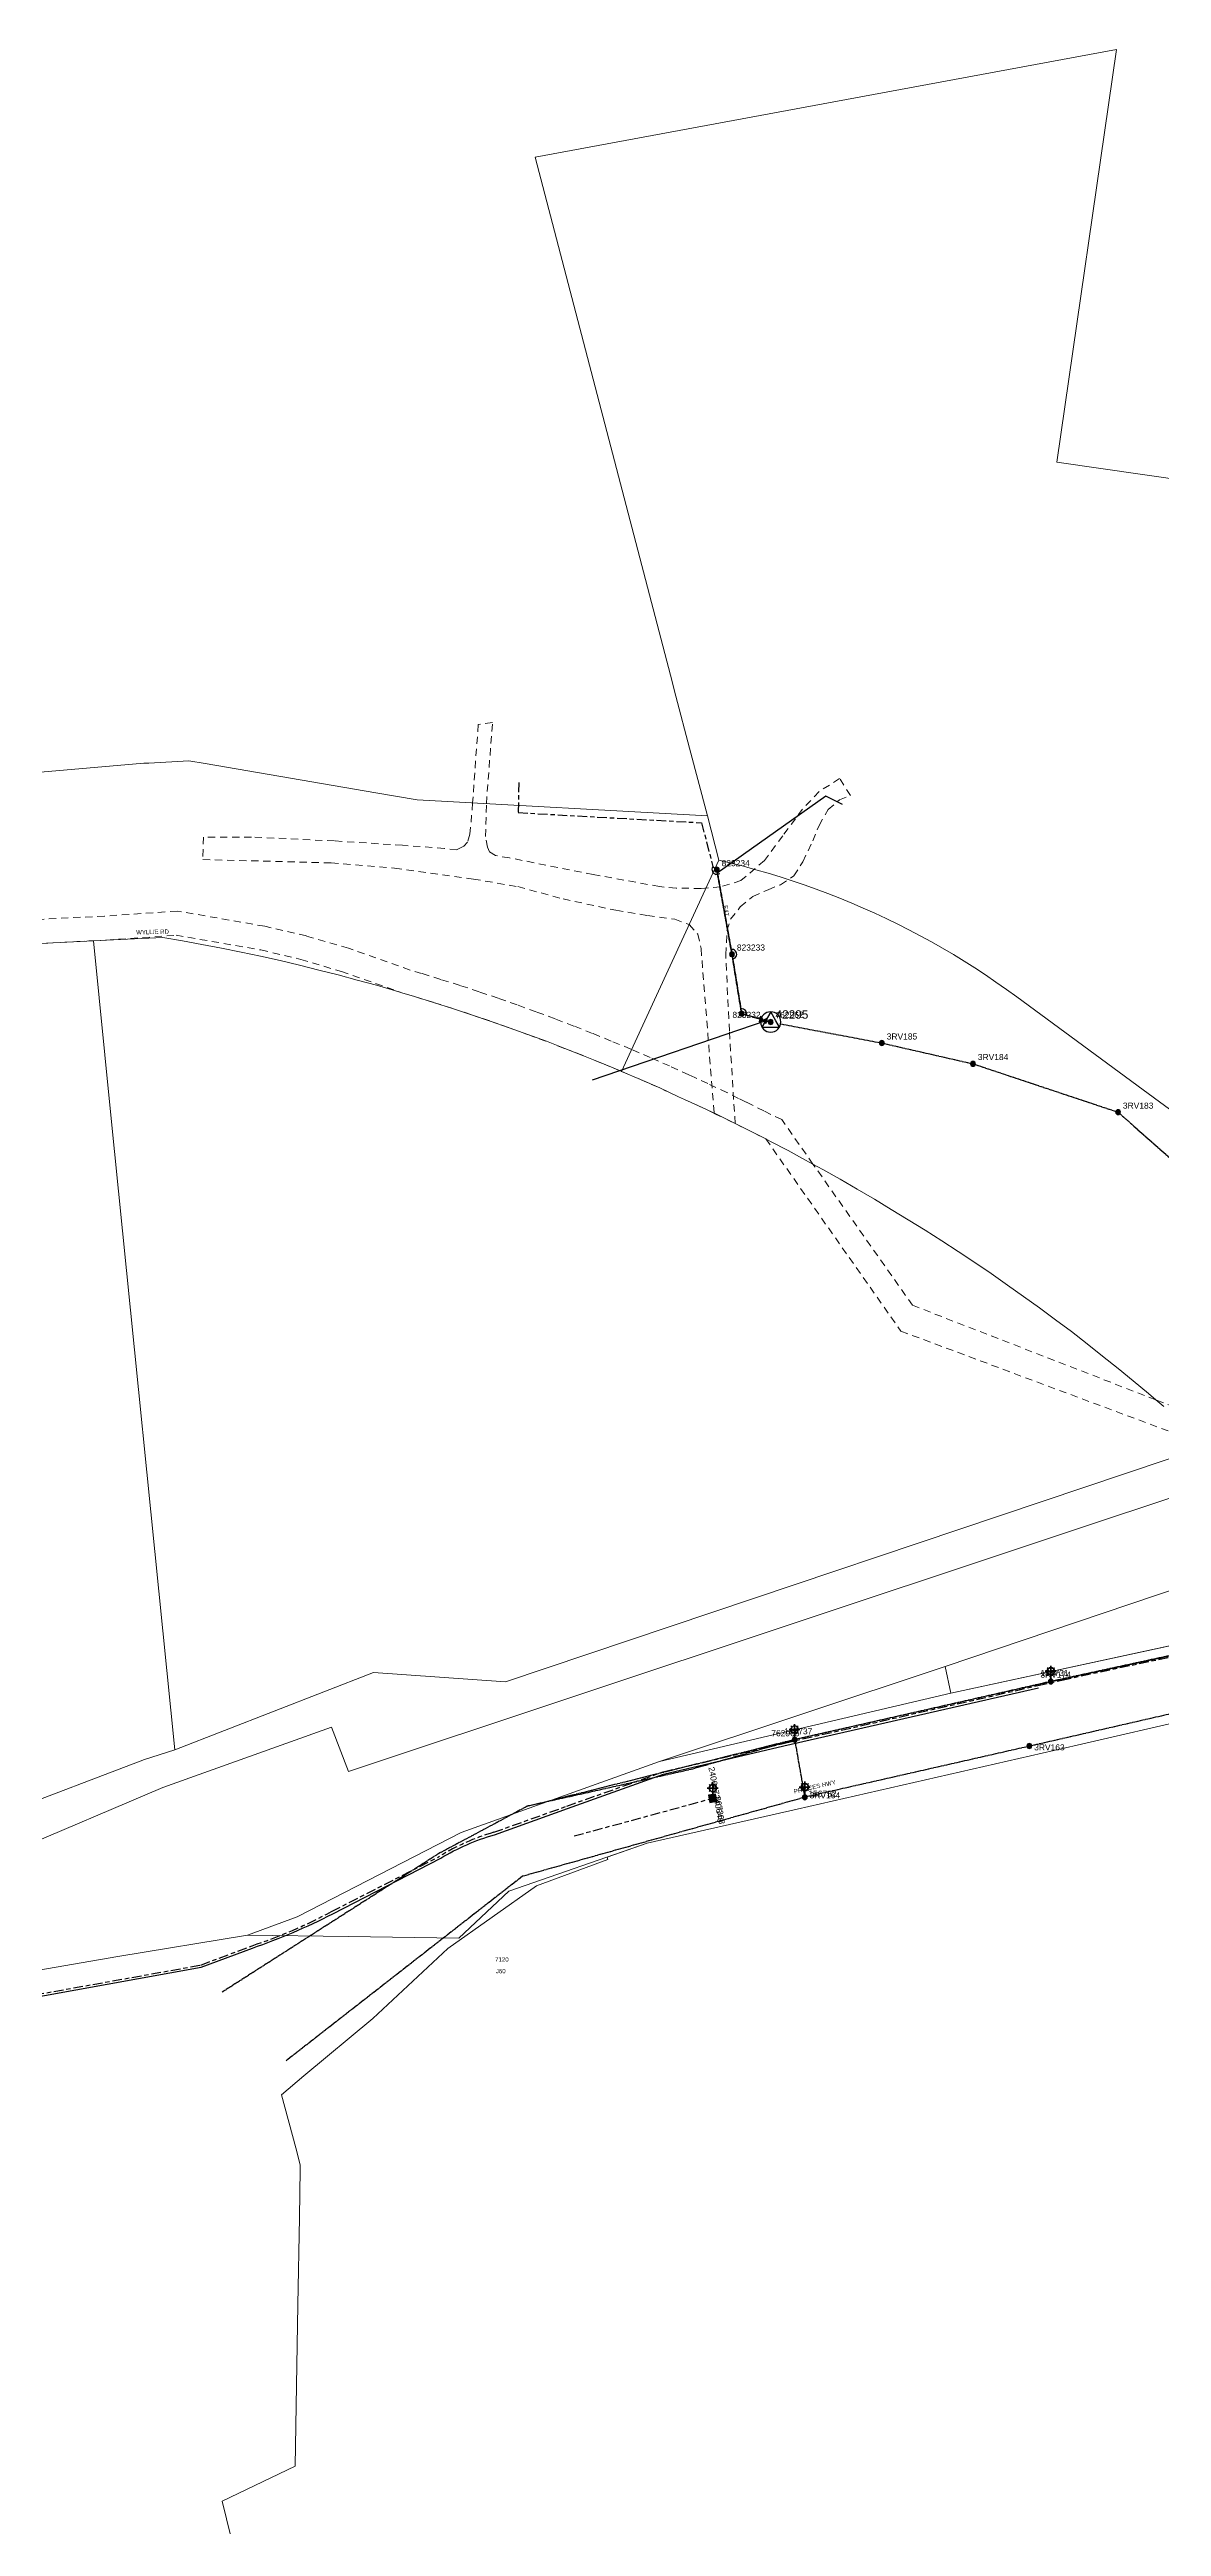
# Model space of a CAD drawing. Header units: metres. Extents: x 298818 to 303434, y 6182670 to 6184902.
# Drawn here: x 299518 to 299978, y 6183296 to 6184321 of the extents above; entities that cross this region are included whole.
import ezdxf
from ezdxf.enums import TextEntityAlignment as Align

# ---------------------------------------------------------------- set-up
doc = ezdxf.new("R2010")
doc.units = ezdxf.units.M
for name, pattern in [('Cable Exist OH', [1, 1, 0]), ('Cable Exist UG', [8.2, 4, -1.2, 1.8, -1.2]), ('Dash', [5, 3, -2])]:
    doc.linetypes.add(name, pattern=pattern)
doc.layers.get('0').update_dxf_attribs({"color": 6})
for name, color, linetype, lineweight in [('Cadastre Developer_SP_EXT', 9, 'Continuous', 5), ('Cadastre Easements_SP_EXT', 9, 'Continuous', 5), ('Cadastre Land Parcels_SP_EXT', 9, 'Continuous', 5), ('Cadastre Roads_SP_EXT', 9, 'Continuous', 5)]:
    doc.layers.add(name, color=color, linetype=linetype, lineweight=lineweight)
for name, color, linetype in [('Equip_LV_EXT', 7, 'Continuous'), ('Equip_SP_SL_EXT', 7, 'Continuous'), ('Mains_HV_EXT', 7, 'Continuous'), ('Mains_LV_EXT', 7, 'Continuous'), ('Mains_SL_EXT', 7, 'Continuous'), ('Mains_TR_EXT', 7, 'Continuous'), ('Services_SP_EXT', 7, 'Continuous'), ('Sub_SP_TR_HV_LV_EXT', 7, 'Continuous'), ('SupportsOH_SP_TR_HV_LV_SL_EXT', 7, 'Continuous'), ('SupportsUG_SP_LV_SL_EXT', 7, 'Continuous')]:
    doc.layers.add(name, color=color, linetype=linetype)
doc.styles.add('COLUMN_LABEL', font='arial.ttf')
doc.styles.add('iecARIAL', font='arial.ttf', dxfattribs={"height": 2})
doc.styles.add('POLE_LABEL', font='arial.ttf')
doc.styles.get("Standard").update_dxf_attribs({"font": 'arial.ttf'})
doc.linetypes.add('Cable P UG', pattern='A,6,-0.5,["P",Standard,S=1.7,R=0,X=0.5,Y=-1],-2.9', length=9.4)

# ---------------------------------------------------------------- blocks, each defined once
blk = doc.blocks.new('SUB_POLE_EXT')
blk.add_wipeout([(0, 4.2), (0.4, 4.2), (0.8, 4.1), (1.2, 4), (1.6, 3.9), (2, 3.7), (2.3, 3.5), (2.7, 3.3), (3, 3), (3.3, 2.7), (3.5, 2.3), (3.8, 1.9), (3.9, 1.6), (4, 1.2), (4.2, 0.6), (4.2, 0), (4.2, -0.6), (4.1, -1.1), (3.9, -1.6), (3.6, -2.2), (3.2, -2.7), (3, -3), (2.7, -3.3), (2.4, -3.5), (2, -3.7), (1.6, -3.9), (1.3, -4), (0.8, -4.1), (0.4, -4.2), (0, -4.2), (-0.4, -4.2), (-0.8, -4.1), (-1.2, -4), (-1.6, -3.9), (-2, -3.7), (-2.4, -3.5), (-2.7, -3.3), (-3, -3), (-3.2, -2.7), (-3.5, -2.3), (-3.7, -2), (-3.9, -1.6), (-4, -1.2), (-4.2, -0.8), (-4.2, -0.1), (-4.2, 0.4), (-4.1, 0.8), (-4, 1.3), (-3.9, 1.6), (-3.7, 2), (-3.5, 2.4), (-3.3, 2.7), (-3, 3), (-2.7, 3.3), (-2.3, 3.5), (-2, 3.7), (-1.6, 3.9), (-1.2, 4), (-0.8, 4.2), (-0.4, 4.2)])
blk.add_line((2.2, 0.5), (2.2, 0.5, 0))
blk.add_lwpolyline([(-4.2, 0, 1), (4.2, 0, 1)], format="xyb", close=True)
blk.add_lwpolyline([(2.1, 0.5), (0, 4.2), (-3.7, -2.1), (3.7, -2.1)], close=True)
for tag, height, flags, p in [('STREET_CODE', 0.2, 9, (1.5, 0)), ('ASSET_NUM', 3.5, 8, (2, 2)), ('CONSTRUCTED_VOLTAGE', 0.2, 9, (1.5, -0.2)), ('NO_PHASES', 0.2, 9, (1.5, -0.4)), ('OPERATING_VOLTAGE', 0.2, 9, (1.5, -0.6)), ('OPERATED_BY', 0.2, 9, (1.5, -0.8)), ('MAINTAINED_BY', 0.2, 9, (1.5, -1)), ('ORIENTATION', 0.2, 9, (1.5, -1.2)), ('OWNED_BY', 0.2, 9, (1.5, -1.4)), ('SECONDARY_VOLTAGE', 0.2, 9, (1.5, -1.6)), ('STATE', 0.2, 9, (1.5, -1.8)), ('SUBSTATION_TYPE', 0.2, 9, (1.5, -2)), ('USAGE', 0.2, 9, (1.5, -2.2)), ('LEGEND', 0.2, 9, (1.5, -2.4)), ('LOCATION', 0.2, 9, (1.5, -2.6)), ('STREETNAME', 0.2, 9, (1.5, -2.8)), ('SUBURB', 0.2, 9, (1.5, -3)), ('NOTES', 0.2, 9, (1.5, -3.2)), ('Z', 0.2, 1, (1.5, -3.4))]:
    blk.add_attdef(tag, text='', height=height, dxfattribs=dict(flags=flags)).set_placement(p, align=Align.MIDDLE_LEFT)
blk = doc.blocks.new('COLUMN_EXT')
blk.add_hatch(color=256).paths.add_polyline_path([(-1.5, 1.5), (-1.5, -1.5), (1.5, -1.5), (1.5, 1.5)])
blk.add_lwpolyline([(-1.5, -1.5), (1.5, -1.5), (1.5, 1.5), (-1.5, 1.5)], close=True)
for tag, height, style, flags, p in [('STRUCTURE_PLANT_NUMBER', 0.2, 'POLE_LABEL', 9, (1.8, 0)), ('ASSET_NUM', 2.5, 'COLUMN_LABEL', 8, (2, 2)), ('STREET_CODE', 0.2, 'COLUMN_LABEL', 9, (1.8, -0.2))]:
    blk.add_attdef(tag, text='', height=height, dxfattribs=dict(style=style, flags=flags)).set_placement(p, align=Align.MIDDLE_LEFT)
at = {"flags": 9}
for tag, p in [('COLUMN_TYPE', (1.8, -0.4)), ('OWNED_BY', (1.8, -0.6)), ('STATE', (1.8, -0.8)), ('USAGE', (1.8, -1)), ('LEGEND', (1.8, -1.2)), ('LOCATION', (1.8, -1.4)), ('STREETNAME', (1.8, -1.6)), ('SUBURB', (1.8, -1.8)), ('NOTES', (1.8, -2))]:
    blk.add_attdef(tag, text='', height=0.2, dxfattribs=at).set_placement(p, align=Align.MIDDLE_LEFT)
at = {"flags": 1}
blk.add_attdef('Z', (1.8, -2.4), '', height=0.2, dxfattribs=at)
blk = doc.blocks.new('LV_OH_LINKS_DISTFUSE_EXT')
for p, q in [((0, 0), (0.96, 0)), ((3.84, 0), (4.8, 0))]:
    blk.add_line(p, q)
blk.add_lwpolyline([(3.84, -1.2), (3.84, 1.2), (0.96, -1.2), (0.96, 1.2)], close=True)
at = {"flags": 9}
for tag, p in [('ACTUAL_STATUS', (0, 0)), ('CONSTRUCTED_VOLTAGE', (0, -0.2)), ('OPERATING_VOLTAGE', (0, -0.6)), ('ORIENTATION', (0, -0.8)), ('OWNED_BY', (0, -1)), ('STATE', (0, -1.2)), ('SWITCH_TYPE', (0, -1.4)), ('NO_PHASES', (0, -0.4)), ('USAGE', (0, -1.6)), ('NOTES', (0, -1.8))]:
    blk.add_attdef(tag, text='', height=0.2, dxfattribs=at).set_placement(p, align=Align.MIDDLE_LEFT)
at = {"flags": 1}
blk.add_attdef('Z', (0, 0), '', height=0.2, dxfattribs=at)
blk = doc.blocks.new('SL_LANTERN_EXT')
at = {"lineweight": 40}
for p, q in [((-2.3, 4.2), (2.2, 4.2)), ((-1.5, 5.7), (-1.1, 5.3)), ((-1.5, 2.8), (-1.1, 3.2)), ((0, 2), (0, 6.5)), ((0, 0), (0, 2.7)), ((1.5, 5.7), (1.1, 5.3)), ((1.5, 2.8), (1.1, 3.2))]:
    blk.add_line(p, q, dxfattribs=at)
blk.add_circle((0, 4.2), 1.5, dxfattribs=at)
at = {"style": 'iecARIAL', "flags": 8}
blk.add_attdef('ASSET_NUM', (1.5, 1.5), '', height=2.5, dxfattribs=at)
for tag, p, height, flags in [('CONSTRUCTED_VOLTAGE', (1, -0.7), 0.2, 9), ('CONTROL_TYPE', (1, -0.9), 0.2, 9), ('LANTERN_PURPOSE', (1, -1.1), 0.2, 9), ('LANTERN_TYPE', (1, -1.3), 0.2, 9), ('NO_PHASES', (1, -1.5), 0.2, 9), ('OPERATING_VOLTAGE', (1, -1.7), 0.2, 9), ('ORIENTATION', (1, -1.9), 0.2, 9), ('OWNED_BY', (1, -2.1), 0.2, 9), ('STATE', (1, -2.3), 0.2, 9), ('USAGE', (1, -2.5), 0.2, 9), ('CEXIST', (1, -2.7), 0.2, 9), ('CNEW', (1, -2.9), 0.2, 9), ('CNUMBER', (1, -3.1), 0.2, 9), ('CREMOVE', (1, -3.3), 0.2, 9), ('CREPLACE', (1, -3.5), 0.2, 9), ('LKINGHEIGHT', (1, -3.7), 0.2, 9), ('LBRACKET', (1, -3.9), 0.2, 9), ('LBRACKETVOCAB', (1, -4.1), 0.2, 9), ('LCATEGORY', (1, -4.3), 0.2, 9), ('LCHARGE1', (1, -4.5), 0.2, 9), ('LCHARGE1PERCENT', (1, -4.7), 0.2, 9), ('LCHARGE2', (1, -4.9), 0.2, 9), ('LCHARGE2PERCENT', (1, -5.1), 0.2, 9), ('LCHARGE3', (1, -5.3), 0.2, 9), ('LCHARGE3PERCENT', (1, -5.5), 0.2, 9), ('LEXIST', (1, -5.7), 0.2, 9), ('LLAMP', (1, -5.9), 0.2, 9), ('LLAMPVOCAB', (1, -6.1), 0.2, 9), ('LMAST', (1, -6.3), 0.2, 9), ('LMASTVOCAB', (1, -6.5), 0.2, 9), ('LNEW', (1, -6.7), 0.2, 9), ('LANTNUMBER', (1, -6.9), 0.2, 9), ('LOUTREACH', (1, -7.3), 0.2, 9), ('LOUTREACHVOCAB', (1, -7.5), 0.2, 9), ('LRATECODE', (1, -7.7), 0.2, 9), ('LREMOVE', (1, -7.9), 0.2, 9), ('LREPLACE', (1, -8.1), 0.2, 9), ('LTYPE', (1, -8.3), 0.2, 9), ('LTYPEVOCAB', (1, -8.5), 0.2, 9), ('LEGEND', (1, -8.7), 0.2, 9), ('LOCATION', (1, -8.9), 0.2, 9), ('NOTES', (1, -9.1), 0.2, 9), ('STREETNAME', (1, -9.3), 0.2, 9), ('SUBURB', (1, -9.5), 0.2, 1), ('LNUMBER', (2.2, -3.3), 2.5, 8)]:
    blk.add_attdef(tag, p, '', height=height, dxfattribs=dict(flags=flags))
blk = doc.blocks.new('POLE_EXT')
blk.add_hatch(color=256).paths.add_polyline_path([(-1, 0, 1), (1, 0, 1)])
blk.add_lwpolyline([(-1, 0, 1), (1, 0, 1)], format="xyb", close=True)
for tag, height, flags, p in [('pNumber', 2.5, 8, (-17.8, 2.1)), ('OWNED_BY', 0.2, 9, (1.4, -0.4)), ('PARENT', 0.2, 9, (1.4, -0.6)), ('SPECIAL_USE', 0.2, 9, (1.4, -0.8)), ('STATE', 0.2, 9, (1.4, -1)), ('USAGE', 0.2, 9, (1.4, -1.2)), ('cLV', 0.2, 9, (1.4, -1.4)), ('hDepth', 0.2, 9, (1.4, -1.6)), ('hDia', 0.2, 9, (1.4, -1.8)), ('cHV', 0.2, 9, (1.4, -2)), ('LBRACKET', 0.2, 9, (1.4, -2.2)), ('LExisting', 0.2, 9, (1.4, -2.4)), ('LANTNUMBER', 0.2, 9, (1.4, -2.6)), ('LOther', 0.2, 9, (1.4, -2.8)), ('LRemove', 0.2, 9, (1.4, -3)), ('LEGEND', 0.2, 9, (1.4, -3.2)), ('cLinedev', 0.2, 9, (1.4, -3.4)), ('LOCATION', 0.2, 9, (1.4, -3.6)), ('pExisting', 0.2, 9, (1.4, -3.8)), ('PFNUMBER', 0.2, 9, (1.4, -4)), ('NEWPFNUMBER', 0.2, 9, (1.4, -4.2)), ('pFooting', 0.2, 9, (1.4, -4.4)), ('pNew', 0.2, 9, (1.4, -4.6)), ('pRelocate', 0.2, 9, (1.4, -5)), ('pRemove', 0.2, 9, (1.4, -5.2)), ('pReplace', 0.2, 9, (1.4, -5.4)), ('pStay', 0.2, 9, (1.4, -5.6)), ('pType', 0.2, 9, (1.4, -5.8)), ('cspan', 0.2, 9, (1.4, -6)), ('STREETNAME', 0.2, 9, (1.4, -6.2)), ('SUBURB', 0.2, 9, (1.4, -6.4)), ('NOTES', 0.2, 9, (1.4, -6.6)), ('MAINTAINED_BY', 0.2, 9, (1.4, -6.8)), ('OPERATED_BY', 0.2, 9, (1.4, -7))]:
    blk.add_attdef(tag, text='', height=height, dxfattribs=dict(flags=flags)).set_placement(p, align=Align.MIDDLE_LEFT)
at = {"style": 'POLE_LABEL'}
for tag, height, flags, p in [('STRUCTURE_PLANT_NUMBER', 0.2, 9, (1.4, 0)), ('ASSET_NUM', 2.5, 8, (2, 2)), ('STREET_CODE', 0.2, 9, (1.4, -0.2))]:
    blk.add_attdef(tag, text='', height=height, dxfattribs=dict(at, flags=flags)).set_placement(p, align=Align.MIDDLE_LEFT)
at = {"flags": 1}
blk.add_attdef('Z', (1.4, -7.3), '', height=0.2, dxfattribs=at)
blk = doc.blocks.new('End Shackle_EXT')
blk.add_wipeout([(0, 0.3), (1.8, 0.3), (1.8, -0.3), (0, -0.3)])
blk.add_line((1.8, -1), (1.8, 1))
at = {"flags": 1}
blk.add_attdef('Z', (0, 0), '', height=0.2, dxfattribs=at)
at = {"flags": 9}
for tag, p in [('CONNECTOR_TYPE', (0, 0)), ('CONSTRUCTED_VOLTAGE', (0, -0.2)), ('NO_PHASES', (0, -0.4)), ('OPERATING_VOLTAGE', (0, -0.6)), ('ORIENTATION', (0, -0.8)), ('OWNED_BY', (0, -1)), ('STATE', (0, -1.2)), ('USAGE', (0, -1.4)), ('NOTES', (0, -1.6))]:
    blk.add_attdef(tag, text='', height=0.2, dxfattribs=at).set_placement(p, align=Align.MIDDLE_LEFT)

msp = doc.modelspace()

# ---------------------------------------------------------------- linework, layer by layer
at = {"layer": 'Cadastre Land Parcels_SP_EXT', "linetype": 'Continuous'}
for points in [[(299403.8, 6183507), (299546.6, 6183531.7), (299600.3, 6183540.5), (299620.8, 6183548.2), (299688.6, 6183583), (299770.7, 6183612.4), (299888.9, 6183651.7), (300074.8, 6183714.4), (300095.4, 6183720.7), (300292.3, 6183785.9), (300340.4, 6183802), (300467.6, 6183844.7), (300488.6, 6183851.8), (300647, 6183905)], [(299992.5, 6183630.4), (299943.5, 6183619.1), (299827.6, 6183592.7), (299765.6, 6183578.6), (299749, 6183572.8), (299749.3, 6183571.8), (299719.8, 6183561), (299683.1, 6183535.1), (299652.1, 6183506.1), (299623.6, 6183482.4), (299614.3, 6183474.5), (299620.2, 6183452.6), (299622.1, 6183445.5), (299622.1, 6183443.7), (299621.7, 6183423.7), (299621.1, 6183387.7), (299620, 6183320.9), (299589.8, 6183306.4), (299597.1, 6183276.7)]]:
    msp.add_lwpolyline(points, dxfattribs=at)
for points in [[(300132.2, 6183771.7), (300116.7, 6183783.1), (300012.4, 6183748), (299997.7, 6183743), (299997.5, 6183743), (299707, 6183645.4), (299652.4, 6183649.2), (299570.2, 6183617.2), (299557.6, 6183613.2), (299499.1, 6183590.9), (299413.4, 6183551.4), (299300.1, 6183491.7), (299363.1, 6183500.2), (299360.7, 6183505.3), (299429, 6183540.9), (299503, 6183575.2), (299565.2, 6183601.6), (299635, 6183626.6), (299642.1, 6183608.2), (300010.8, 6183731), (300132.2, 6183771.7)], [(300083.4, 6183686), (300074.8, 6183714.4), (299888.9, 6183651.7), (299891.2, 6183640.6), (300081.6, 6183681.9), (300083.4, 6183686)], [(299891.2, 6183640.6), (299888.9, 6183651.7), (299770.7, 6183612.4), (299891.2, 6183640.6)]]:
    msp.add_lwpolyline(points, close=True, dxfattribs=at)
at = {"layer": 'Cadastre Roads_SP_EXT', "linetype": 'Continuous'}
for p, q in [((300081.6, 6183681.9), (299891.2, 6183640.6)), ((299891.2, 6183640.6), (299770.7, 6183612.4)), ((299943.5, 6183619.1), (299992.5, 6183630.4)), ((299827.6, 6183592.7), (299943.5, 6183619.1)), ((299770.7, 6183612.4), (299688.6, 6183583)), ((299765.6, 6183578.6), (299827.6, 6183592.7)), ((299688.6, 6183583), (299620.8, 6183548.2)), ((299708.4, 6183558.7), (299765.6, 6183578.6)), ((299687.7, 6183539.3), (299708.4, 6183558.7)), ((299708.4, 6183558.7), (299708.4, 6183558.7)), ((299620.8, 6183548.2), (299600.3, 6183540.5)), ((299600.3, 6183540.5), (299642, 6183540)), ((299642, 6183540), (299687.7, 6183539.3))]:
    msp.add_line(p, q, dxfattribs=at)
msp.add_lwpolyline([(299190.1, 6183934.6), (299536.5, 6183951.9), (299541.9, 6183952.2), (299565.2, 6183953.3), (299573.3, 6183951.9), (299581.4, 6183950.4), (299589.5, 6183948.8), (299597.6, 6183947.2), (299605.6, 6183945.5), (299613.7, 6183943.7), (299621.7, 6183941.8), (299629.7, 6183939.8), (299637.7, 6183937.8), (299645.6, 6183935.6), (299653.6, 6183933.5), (299661.5, 6183931.2), (299664.1, 6183930.4), (299669.4, 6183928.8), (299677.2, 6183926.4), (299685.1, 6183923.9), (299692.9, 6183921.3), (299700.7, 6183918.7), (299708.5, 6183915.9), (299716.2, 6183913.1), (299723.9, 6183910.3), (299731.6, 6183907.3), (299739.3, 6183904.3), (299746.9, 6183901.2), (299754.9, 6183897.9), (299755, 6183897.8), (299795.3, 6183985.2), (299790.5, 6184003.6), (299670.5, 6184010.2), (299653.3, 6184013.1), (299582.7, 6184025.2), (299576, 6184026.3), (299559.5, 6184025.4), (299557.4, 6184025.3), (299459, 6184016.8)], dxfattribs=at)
at = {"layer": 'Mains_HV_EXT', "linetype": 'Continuous'}
for points in [[(299792.8, 6183982.6, 0.690719), (299794.7, 6183979.4)], [(299801, 6183944.4, 1.008404), (299800.3, 6183948.3)], [(299806.6, 6183921.1, 0.547172), (299804.4, 6183923.7)]]:
    msp.add_lwpolyline(points, format="xyb", dxfattribs=at)
at = {"layer": 'Mains_HV_EXT', "linetype": 'Cable Exist OH'}
for points in [[(299800.7, 6183946.3), (299804.7, 6183921.7)], [(299816.7, 6183918.3), (299862.7, 6183909.6), (299900.4, 6183901), (299960.4, 6183881), (299988.4, 6183856.3), (300097.1, 6183764.2)], [(299716, 6183593.9), (299826.7, 6183621.6), (299932.6, 6183645.5), (300068.5, 6183674.7)]]:
    msp.add_lwpolyline(points, dxfattribs=at)
at = {"layer": 'Mains_HV_EXT', "linetype": 'Cable P UG'}
msp.add_lwpolyline([(299202.6, 6183460.6), (299319.6, 6183480.1), (299375, 6183490.1), (299581.1, 6183527.3), (299602.3, 6183535.2), (299602.3, 6183535.2, 0.034949), (299635.5, 6183549.4), (299635.5, 6183549.4), (299680.2, 6183572.4), (299680.2, 6183572.4), (299680.2, 6183572.4, -0.066286), (299702.4, 6183582.1), (299702.4, 6183582.1), (299702.4, 6183582.1), (299732.6, 6183593), (299772.4, 6183607.2), (299822.1, 6183618.9), (299927.5, 6183642.9)], format="xyb", dxfattribs=at)
at = {"layer": 'Mains_SL_EXT', "linetype": 'Cable Exist OH'}
for points in [[(300068.5, 6183674.7), (299992.4, 6183658.5), (299932.6, 6183645.5)], [(299932.6, 6183645.5), (299826.6, 6183621.4)], [(299826.6, 6183621.4), (299783.8, 6183609.1), (299741.1, 6183599.5), (299716, 6183593.9), (299679.4, 6183574.3), (299589.8, 6183517)], [(299826.6, 6183621.4), (299830.8, 6183597.6)]]:
    msp.add_lwpolyline(points, dxfattribs=at)
at = {"layer": 'Mains_SL_EXT', "linetype": 'Cable Exist UG'}
msp.add_lwpolyline([(299735.4, 6183581.6), (299792.8, 6183597.2)], dxfattribs=at)
at = {"layer": 'Mains_TR_EXT', "linetype": 'Cable Exist OH'}
for points in [[(301409.9, 6184014.8), (301349, 6184023.6), (301230.8, 6184040.7), (301136.5, 6184054.2), (301061.7, 6184032.3), (301017.4, 6184013.1), (300975.5, 6183993.6), (300934.9, 6183975.2), (300853, 6183939.1), (300768.5, 6183905.2), (300694.1, 6183875.8), (300606.7, 6183841.2), (300517.3, 6183801), (300419.1, 6183747.2), (300314, 6183705.7), (300208.6, 6183684), (300098.1, 6183658.7), (300016.7, 6183640), (299923.7, 6183618.7)], [(299923.7, 6183618.7), (299830.8, 6183597.6), (299714, 6183564.9), (299616.5, 6183488.8), (299616.3, 6183488.6)]]:
    msp.add_lwpolyline(points, dxfattribs=at)
at = {"layer": 'Mains_TR_EXT', "linetype": 'Cable Exist UG'}
for points in [[(299927.2, 6183643.8), (299937.1, 6183646.1), (299990.7, 6183657.5), (300143.4, 6183691.6), (300143.4, 6183691.6), (300207.7, 6183707.1), (300214.5, 6183708.3), (300214.5, 6183708.3), (300286.2, 6183728.2), (300286.2, 6183728.2, 0.042524), (300424, 6183781), (300424, 6183781), (300501.2, 6183816.6), (300501.2, 6183816.6), (300546.4, 6183838.1), (300583.5, 6183855.8), (300626.8, 6183874.2)], [(299202.4, 6183461.5), (299319.5, 6183481.1), (299374.9, 6183491.1), (299580.9, 6183528.2), (299602.2, 6183536.2), (299602.2, 6183536.2, 0.042779), (299635, 6183550.3), (299635, 6183550.3), (299679.7, 6183573.2), (299679.7, 6183573.2, -0.066286), (299702.1, 6183583.1), (299702.1, 6183583.1), (299732.3, 6183593.9), (299732.3, 6183593.9), (299772.2, 6183608.1), (299821.9, 6183619.9), (299927.2, 6183643.8)]]:
    msp.add_lwpolyline(points, format="xyb", dxfattribs=at)
at = {"layer": 'Services_SP_EXT'}
msp.add_lwpolyline([(299846.4, 6184008.2), (299839.5, 6184011.7), (299794.6, 6183979.9)], dxfattribs=at)

# ---------------------------------------------------------------- block references
at = {"layer": 'Equip_SP_SL_EXT'}
ref = msp.add_blockref('SL_LANTERN_EXT', (299932.6, 6183645.5), dxfattribs=at)
ref.add_attrib('ASSET_NUM', '156731', dxfattribs={"layer": '0', "height": 2.5, "style": 'iecARIAL'}).set_placement((299934.1, 6183647), align=Align.BOTTOM_CENTER)
ref = msp.add_blockref('SL_LANTERN_EXT', (299826.6, 6183621.4), dxfattribs=at)
ref.add_attrib('ASSET_NUM', '185737', dxfattribs={"layer": '0', "height": 2.5, "style": 'iecARIAL'}).set_placement((299828.1, 6183622.9), align=Align.BOTTOM_CENTER)
ref = msp.add_blockref('SL_LANTERN_EXT', (299792.8, 6183597.2), dxfattribs=at)
ref.add_attrib('ASSET_NUM', '240647', dxfattribs={"layer": '0', "height": 2.5, "rotation": 280.6461, "style": 'iecARIAL'}).set_placement((299794.3, 6183598.7), align=Align.MIDDLE_RIGHT)
ref = msp.add_blockref('SL_LANTERN_EXT', (299792.7, 6183597.2), dxfattribs=at)
ref.add_attrib('ASSET_NUM', '240646', dxfattribs={"layer": '0', "height": 2.5, "rotation": 279.3099, "style": 'iecARIAL'}).set_placement((299794.2, 6183598.7), align=Align.MIDDLE_LEFT)
ref = msp.add_blockref('SL_LANTERN_EXT', (299830.8, 6183597.6), dxfattribs=at)
ref.add_attrib('ASSET_NUM', '156732', dxfattribs={"layer": '0', "height": 2.5, "style": 'iecARIAL'}).set_placement((299832.3, 6183599.1), align=Align.MIDDLE_LEFT)
at = {"layer": 'SupportsOH_SP_TR_HV_LV_SL_EXT'}
ref = msp.add_blockref('POLE_EXT', (299794.4, 6183981.3), dxfattribs=at)
ref.add_attrib('ASSET_NUM', '823234', dxfattribs={"layer": '0', "height": 2.5, "style": 'POLE_LABEL'}).set_placement((299796.4, 6183982), align=Align.BOTTOM_LEFT)
ref = msp.add_blockref('POLE_EXT', (299800.7, 6183946.3), dxfattribs=at)
ref.add_attrib('ASSET_NUM', '823233', dxfattribs={"layer": '0', "height": 2.5, "style": 'POLE_LABEL'}).set_placement((299802.7, 6183947.1), align=Align.BOTTOM_LEFT)
ref = msp.add_blockref('POLE_EXT', (299862.7, 6183909.6), dxfattribs=at)
ref.add_attrib('ASSET_NUM', '3RV185', dxfattribs={"layer": '0', "height": 2.5, "style": 'POLE_LABEL'}).set_placement((299864.7, 6183910.3), align=Align.BOTTOM_LEFT)
ref = msp.add_blockref('POLE_EXT', (299900.4, 6183901), dxfattribs=at)
ref.add_attrib('ASSET_NUM', '3RV184', dxfattribs={"layer": '0', "height": 2.5, "style": 'POLE_LABEL'}).set_placement((299902.4, 6183901.8), align=Align.BOTTOM_LEFT)
ref = msp.add_blockref('POLE_EXT', (299960.4, 6183881), dxfattribs=at)
ref.add_attrib('ASSET_NUM', '3RV183', dxfattribs={"layer": '0', "height": 2.5, "style": 'POLE_LABEL'}).set_placement((299962.4, 6183881.7), align=Align.BOTTOM_LEFT)
ref = msp.add_blockref('POLE_EXT', (299932.6, 6183645.5), dxfattribs=at)
ref.add_attrib('ASSET_NUM', '3RV174', dxfattribs={"layer": '0', "height": 2.5, "style": 'POLE_LABEL'}).set_placement((299934.6, 6183646.3), align=Align.BOTTOM_CENTER)
ref = msp.add_blockref('POLE_EXT', (299826.6, 6183621.4), dxfattribs=at)
ref.add_attrib('ASSET_NUM', '762965', dxfattribs={"layer": '0', "height": 2.5, "style": 'POLE_LABEL'}).set_placement((299828.6, 6183622.1), align=Align.BOTTOM_RIGHT)
ref = msp.add_blockref('POLE_EXT', (299923.7, 6183618.8), dxfattribs=at)
ref.add_attrib('ASSET_NUM', '3RV163', dxfattribs={"layer": '0', "height": 2.5, "style": 'POLE_LABEL'}).set_placement((299925.7, 6183619.5), align=Align.TOP_LEFT)
ref = msp.add_blockref('POLE_EXT', (299830.8, 6183597.6), dxfattribs=at)
ref.add_attrib('ASSET_NUM', '3RV164', dxfattribs={"layer": '0', "height": 2.5, "style": 'POLE_LABEL'}).set_placement((299832.8, 6183598.4), align=Align.MIDDLE_LEFT)
at = {"layer": 'SupportsUG_SP_LV_SL_EXT'}
ref = msp.add_blockref('COLUMN_EXT', (299792.7, 6183597.2), dxfattribs=dict(at, rotation=280.3888578154694))
ref.add_attrib('ASSET_NUM', '867368', dxfattribs={"layer": '0', "height": 2.5, "rotation": 279.3099, "style": 'COLUMN_LABEL'}).set_placement((299794.7, 6183598), align=Align.MIDDLE_LEFT)

# ---------------------------------------------------------------- texts
at = {"layer": 'Cadastre Roads_SP_EXT'}
for s, rotation, p in [('WYLLIE RD', 1.3463, (299554.2, 6183954.5)), ('PRINCES HWY', 12.9297, (299826.5, 6183599.1))]:
    msp.add_text(s, height=1.8, rotation=rotation, dxfattribs=at).set_placement(p)
at = {"layer": 'Mains_LV_EXT'}
msp.add_text('E47', height=1.8, rotation=280.2256, dxfattribs=at).set_placement((299797, 6183966.4))
at = {"layer": 'Mains_TR_EXT'}
msp.add_text('7120', height=1.8, dxfattribs=at).set_placement((299702.7, 6183529.6))
msp.add_text('J60', height=1.8, rotation=359.958, dxfattribs=at).set_placement((299703, 6183524.8))

# ---------------------------------------------------------------- next in the draw order: block references
at = {"layer": 'Sub_SP_TR_HV_LV_EXT'}
ref = msp.add_blockref('SUB_POLE_EXT', (299816.7, 6183918.3), dxfattribs=at)
ref.add_attrib('ASSET_NUM', '42295', dxfattribs={"layer": '0', "height": 3.5}).set_placement((299818.7, 6183918.6), align=Align.BOTTOM_LEFT)

# ---------------------------------------------------------------- next in the draw order: linework, layer by layer
at = {"layer": 'Cadastre Developer_SP_EXT', "linetype": 'Dash'}
msp.add_lwpolyline([(299582, 6183994.8), (299581.8, 6183985.5), (299634.9, 6183984.1), (299661.1, 6183981.9), (299693.7, 6183977.4), (299712.1, 6183974.3), (299730.8, 6183969.2), (299752.7, 6183964.5), (299765.7, 6183962.3), (299777, 6183960.8), (299783, 6183958.6), (299786.5, 6183954.6), (299787.9, 6183948.7), (299793.3, 6183880.5), (299802, 6183876.3), (299799.6, 6183914.6), (299798.1, 6183946.1), (299798.6, 6183956.1), (299800.1, 6183960.8), (299804.1, 6183965.9), (299809.3, 6183970.2), (299815.6, 6183973), (299820.7, 6183975.1), (299826.3, 6183978.7), (299830, 6183984.6), (299834.1, 6183993.2), (299836.7, 6183999.6), (299840.5, 6184006.2), (299845.2, 6184010.2), (299849.7, 6184012), (299845.2, 6184019), (299836.7, 6184013.6), (299829.9, 6184006.4), (299821.7, 6183995.3), (299814.1, 6183985.1), (299804.4, 6183976.8), (299795.9, 6183974.2), (299787.9, 6183973.5), (299777.6, 6183973.7), (299770.7, 6183974.3), (299743.3, 6183979.3), (299708.6, 6183986.2), (299702.8, 6183987.1), (299700.4, 6183988.7), (299699.5, 6183990.6), (299698.7, 6183995), (299699.1, 6184008.6), (299701.6, 6184042.2), (299695.7, 6184041.3), (299693.4, 6184008.9), (299692.3, 6183996), (299691.3, 6183992.7), (299689.7, 6183991), (299686.9, 6183989.5), (299681.7, 6183990.1), (299664.4, 6183991.4), (299636.2, 6183993.2), (299601.9, 6183994.8), (299582, 6183994.8)], close=True, dxfattribs=at)
at = {"layer": 'Cadastre Easements_SP_EXT', "linetype": 'Dash'}
for points in [[(299997.8, 6183753.6), (299976, 6183762), (299875.4, 6183801.1), (299834.2, 6183859.5), (299821.3, 6183877.9), (299813.9, 6183881.5), (299806.5, 6183885.2), (299803.4, 6183886.7), (299798.6, 6183889.1), (299790.7, 6183892.8), (299785.3, 6183895.3), (299782.8, 6183896.5), (299774.8, 6183900.1), (299766.8, 6183903.6), (299758.8, 6183907.1), (299750.7, 6183910.4), (299743, 6183913.6), (299735.3, 6183916.6), (299727.5, 6183919.6), (299719.7, 6183922.5), (299711.8, 6183925.4), (299704, 6183928.1), (299696.1, 6183930.8), (299688.2, 6183933.4), (299680.2, 6183935.9), (299672.3, 6183938.4), (299667.5, 6183939.8), (299642, 6183948.8), (299624.6, 6183953.9), (299607.4, 6183957.9), (299571.2, 6183964.2), (299541.1, 6183962.1), (299189.9, 6183944.6)], [(299190.1, 6183934.6), (299536.5, 6183951.9), (299541.9, 6183952.2), (299570.7, 6183954.2), (299605.8, 6183948.1), (299622.3, 6183944.2), (299639.1, 6183939.2), (299664.1, 6183930.4), (299669.4, 6183928.8), (299677.2, 6183926.4), (299685.1, 6183923.9), (299692.9, 6183921.3), (299700.7, 6183918.7), (299708.5, 6183915.9), (299716.2, 6183913.1), (299723.9, 6183910.3), (299731.6, 6183907.3), (299739.3, 6183904.3), (299746.9, 6183901.2), (299754.9, 6183897.9), (299762.8, 6183894.5), (299770.8, 6183891), (299778.6, 6183887.4), (299781.1, 6183886.3), (299786.5, 6183883.8), (299794.3, 6183880.1), (299802, 6183876.3), (299809.4, 6183872.6), (299814.7, 6183869.9), (299870.6, 6183790.4), (299997.5, 6183743)]]:
    msp.add_lwpolyline(points, dxfattribs=at)
at = {"layer": 'Cadastre Land Parcels_SP_EXT', "linetype": 'Continuous'}
for points in [[(300081.7, 6184128.8), (299935.1, 6184149.9), (299959.7, 6184320.6), (299719.2, 6184276), (299769.7, 6184082.8), (299775.2, 6184061.8), (299777.5, 6184053.1), (299783.1, 6184031.6), (299790.5, 6184003.6), (299795.3, 6183985.2), (299800.4, 6183984), (299805.5, 6183982.7), (299810.5, 6183981.3), (299815.6, 6183979.9), (299820.6, 6183978.3), (299825.6, 6183976.7), (299830.6, 6183975), (299835.5, 6183973.3), (299840.4, 6183971.4), (299845.3, 6183969.5), (299850.2, 6183967.5), (299855, 6183965.4), (299859.8, 6183963.3), (299864.5, 6183961.1), (299869.3, 6183958.8), (299873.9, 6183956.4), (299878.6, 6183954), (299883.2, 6183951.4), (299887.8, 6183948.8), (299892.3, 6183946.2), (299896.8, 6183943.5), (299901.2, 6183940.7), (299905.6, 6183937.8), (299909.9, 6183934.8), (299914.2, 6183931.8), (299918.5, 6183928.7), (299970.8, 6183890.3), (300106.8, 6183790.4)], [(300795.2, 6183996.7), (300522.2, 6183904.3), (300515.6, 6183902.1), (300468.8, 6183886.2), (300345.1, 6183844.2), (300311.5, 6183832.8), (300240.3, 6183808.6), (300132.2, 6183771.7), (300010.8, 6183731), (299642.1, 6183608.2), (299635, 6183626.6), (299565.2, 6183601.6), (299503, 6183575.2)], [(299979.3, 6183759.3), (299976, 6183762), (299973, 6183764.6), (299966.7, 6183769.8), (299960.4, 6183775), (299954, 6183780.1), (299947.6, 6183785.2), (299941.1, 6183790.2), (299934.5, 6183795.1), (299927.9, 6183800), (299921.3, 6183804.8), (299914.6, 6183809.5), (299907.9, 6183814.2), (299901.1, 6183818.8), (299894.3, 6183823.3), (299887.5, 6183827.8), (299880.6, 6183832.2), (299873.6, 6183836.5), (299866.6, 6183840.8), (299859.6, 6183845), (299852.5, 6183849.2), (299845.4, 6183853.3), (299838.3, 6183857.3), (299834.2, 6183859.5), (299831.1, 6183861.2), (299823.9, 6183865.1), (299816.6, 6183868.9), (299814.7, 6183869.9), (299809.4, 6183872.6), (299802, 6183876.3), (299794.3, 6183880.1), (299786.5, 6183883.8), (299781.1, 6183886.3), (299778.6, 6183887.4), (299770.8, 6183891), (299762.8, 6183894.5), (299755, 6183897.8), (299754.9, 6183897.9), (299746.9, 6183901.2), (299739.3, 6183904.3), (299731.6, 6183907.3), (299723.9, 6183910.3), (299716.2, 6183913.1), (299708.5, 6183915.9), (299700.7, 6183918.7), (299692.9, 6183921.3), (299685.1, 6183923.9), (299677.2, 6183926.4), (299669.4, 6183928.8), (299664.1, 6183930.4), (299661.5, 6183931.2), (299653.6, 6183933.5), (299645.6, 6183935.6), (299637.7, 6183937.8), (299629.7, 6183939.8), (299621.7, 6183941.8), (299613.7, 6183943.7), (299605.6, 6183945.5), (299597.6, 6183947.2), (299589.5, 6183948.8), (299581.4, 6183950.4), (299573.3, 6183951.9), (299565.2, 6183953.3), (299541.9, 6183952.2), (299536.5, 6183951.9), (299536.5, 6183951.9), (299543.6, 6183881.2), (299570.2, 6183617.2), (299652.4, 6183649.2), (299707, 6183645.4), (299997.5, 6183743)]]:
    msp.add_lwpolyline(points, dxfattribs=at)
at = {"layer": 'Cadastre Roads_SP_EXT', "linetype": 'Continuous'}
msp.add_lwpolyline([(300106.8, 6183790.4), (299970.8, 6183890.3), (299918.5, 6183928.7), (299914.2, 6183931.8), (299909.9, 6183934.8), (299905.6, 6183937.8), (299901.2, 6183940.7), (299896.8, 6183943.5), (299892.3, 6183946.2), (299887.8, 6183948.8), (299883.2, 6183951.4), (299878.6, 6183954), (299873.9, 6183956.4), (299869.3, 6183958.8), (299864.5, 6183961.1), (299859.8, 6183963.3), (299855, 6183965.4), (299850.2, 6183967.5), (299845.3, 6183969.5), (299840.4, 6183971.4), (299835.5, 6183973.3), (299830.6, 6183975), (299825.6, 6183976.7), (299820.6, 6183978.3), (299815.6, 6183979.9), (299810.5, 6183981.3), (299805.5, 6183982.7), (299800.4, 6183984), (299795.3, 6183985.2), (299755, 6183897.8), (299755, 6183897.8), (299762.8, 6183894.5), (299770.8, 6183891), (299778.6, 6183887.4), (299781.1, 6183886.3), (299786.5, 6183883.8), (299794.3, 6183880.1), (299802, 6183876.3), (299809.4, 6183872.6), (299814.7, 6183869.9), (299816.6, 6183868.9), (299823.9, 6183865.1), (299831.1, 6183861.2), (299834.2, 6183859.5), (299838.3, 6183857.3), (299845.4, 6183853.3), (299852.5, 6183849.2), (299859.6, 6183845), (299866.6, 6183840.8), (299873.6, 6183836.5), (299880.6, 6183832.2), (299887.5, 6183827.8), (299894.3, 6183823.3), (299901.1, 6183818.8), (299907.9, 6183814.2), (299914.6, 6183809.5), (299921.3, 6183804.8), (299927.9, 6183800), (299934.5, 6183795.1), (299941.1, 6183790.2), (299947.6, 6183785.2), (299954, 6183780.1), (299960.4, 6183775), (299966.7, 6183769.8), (299973, 6183764.6), (299976, 6183762), (299979.3, 6183759.3)], dxfattribs=at)
at = {"layer": 'Mains_HV_EXT', "linetype": 'Cable Exist OH'}
msp.add_lwpolyline([(299804.7, 6183921.7), (299816.7, 6183918.3)], dxfattribs=at)
at = {"layer": 'Mains_LV_EXT', "linetype": 'Cable Exist OH'}
msp.add_lwpolyline([(299816.7, 6183918.3), (299804.7, 6183921.7)], dxfattribs=at)
at = {"layer": 'Services_SP_EXT'}
msp.add_lwpolyline([(299814.7, 6183918.8), (299742.8, 6183894.3)], dxfattribs=at)

# ---------------------------------------------------------------- next in the draw order: block references
at = {"layer": 'Equip_LV_EXT', "rotation": 164.2029047184117}
msp.add_blockref('LV_OH_LINKS_DISTFUSE_EXT', (299815.9, 6183918.5), dxfattribs=at)
at = {"layer": 'SupportsOH_SP_TR_HV_LV_SL_EXT'}
ref = msp.add_blockref('POLE_EXT', (299804.7, 6183921.7), dxfattribs=at)
ref.add_attrib('ASSET_NUM', '823232', dxfattribs={"layer": '0', "height": 2.5, "style": 'POLE_LABEL'}).set_placement((299806.7, 6183922.5), align=Align.TOP_CENTER)
ref = msp.add_blockref('POLE_EXT', (299816.7, 6183918.3), dxfattribs=at)
ref.add_attrib('ASSET_NUM', '762962', dxfattribs={"layer": '0', "height": 2.5, "rotation": 1, "style": 'POLE_LABEL'}).set_placement((299818.7, 6183919.1), align=Align.BOTTOM_LEFT)

# ---------------------------------------------------------------- next in the draw order: block references
at = {"layer": 'Mains_LV_EXT', "rotation": 280.2256162307676}
msp.add_blockref('End Shackle_EXT', (299794.4, 6183981.3), dxfattribs=at)

# ---------------------------------------------------------------- next in the draw order: linework, layer by layer
at = {"layer": 'Mains_HV_EXT', "linetype": 'Cable Exist UG'}
msp.add_lwpolyline([(299712.5, 6184017.3), (299712.2, 6184004.9), (299712.2, 6184004.9), (299788.1, 6184000.7), (299792.8, 6183982.6), (299794.4, 6183981.3)], dxfattribs=at)
at = {"layer": 'Mains_HV_EXT', "linetype": 'Cable Exist OH'}
msp.add_lwpolyline([(299794.4, 6183981.3), (299800.7, 6183946.3)], dxfattribs=at)
at = {"layer": 'Mains_LV_EXT', "linetype": 'Cable Exist OH'}
msp.add_lwpolyline([(299804.7, 6183921.7), (299800.7, 6183946.3), (299794.4, 6183981.3)], dxfattribs=at)

doc.saveas('drawing.dxf')
